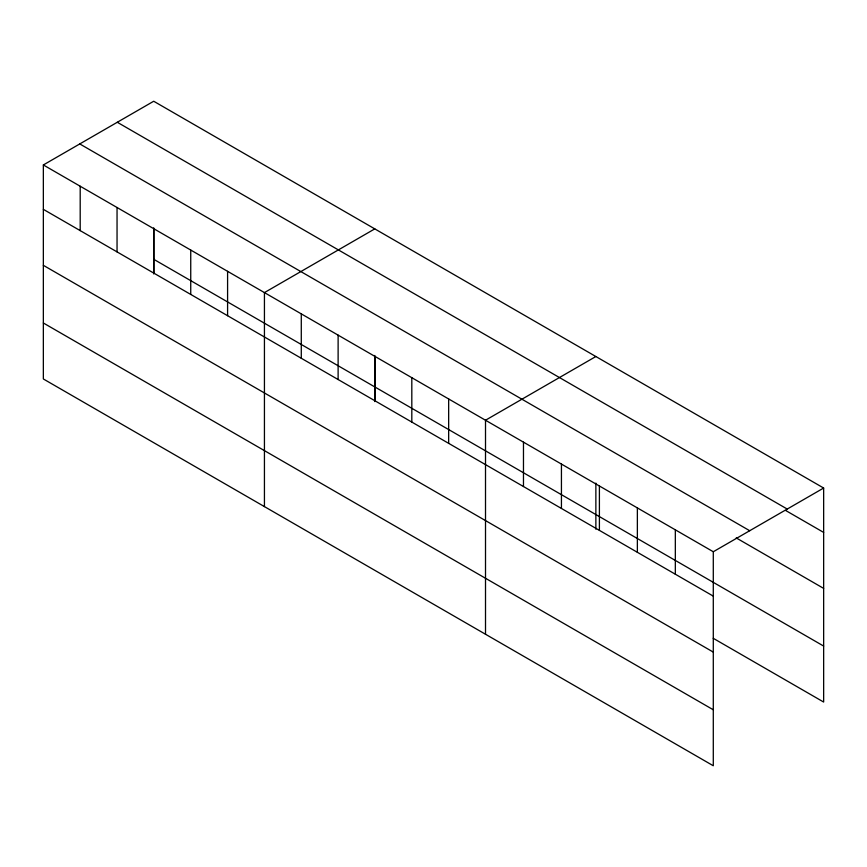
<?xml version="1.0" encoding="UTF-8"?>
<svg xmlns="http://www.w3.org/2000/svg" width="867" height="867" viewBox="0 0 867 867"><rect width="100%" height="100%" fill="white"/><g stroke="black" fill="none" stroke-linecap="round" stroke-linejoin="round"><path stroke-width="1.3" d="M43.35 164.958L713.292 551.748L713.292 765.756L43.35 378.966L43.35 164.958L153.708 101.244L823.65 488.034L823.65 702.042L713.216 638.285M374.793 228.877L264.435 292.602L264.435 506.61M595.867 356.521L485.509 420.235L485.509 634.254M713.292 551.748L823.65 488.034M117.294 122.269L787.236 509.059M785.686 510.5L823.65 532.414M79.764 143.933L749.706 530.723M736.224 537.919L823.65 588.39M153.708 259.276L823.65 646.067M43.35 209.348L713.292 596.128M43.35 265.324L713.292 652.103M43.35 322.99L713.292 709.78M675.328 529.824L675.328 574.214M637.364 507.91L637.364 552.29M599.4 485.986L599.4 530.376M595.867 483.103L595.867 529.217M561.437 464.073L561.437 508.463M523.473 442.159L523.473 486.539M448.662 398.961L448.662 443.351M411.814 377.687L411.814 422.077M374.967 356.413L374.967 400.803M374.793 355.459L374.793 401.584M338.119 335.139L338.119 379.529M301.282 313.865L301.282 358.255M227.588 271.328L227.588 315.707M190.74 250.054L190.74 294.433M153.893 228.78L153.893 273.159M153.708 227.826L153.708 273.939M117.045 207.506L117.045 251.885M80.198 186.232L80.198 230.611"/></g></svg>
